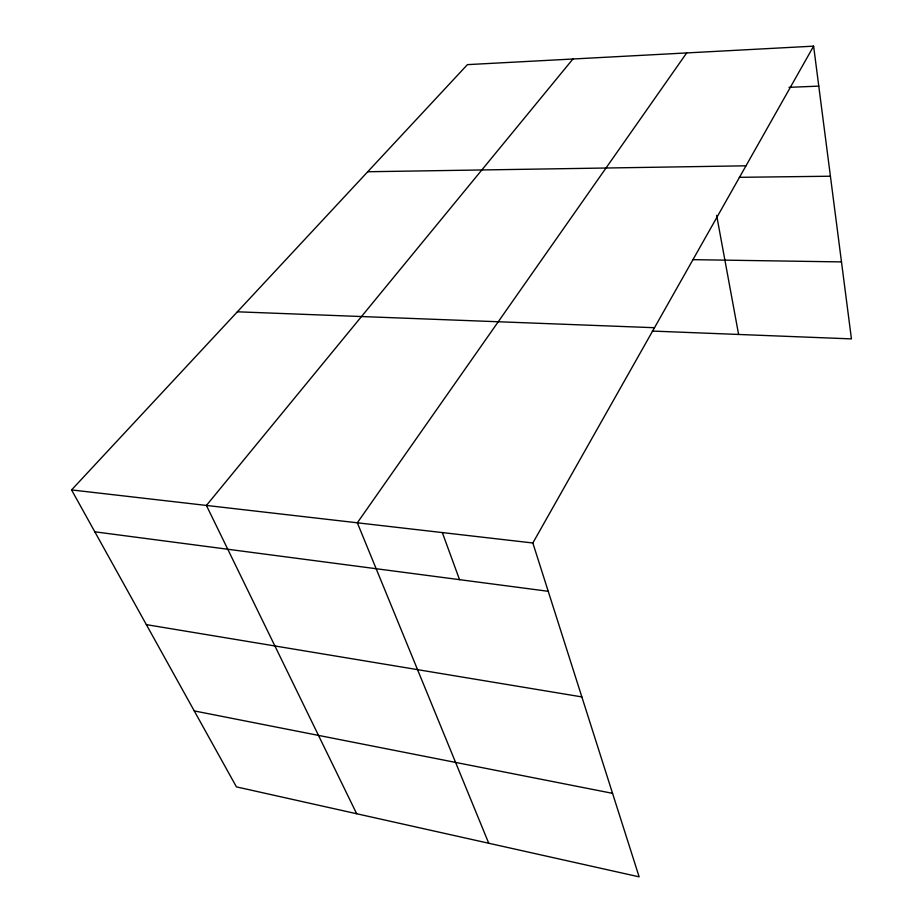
<?xml version="1.0" encoding="UTF-8"?>
<svg xmlns="http://www.w3.org/2000/svg" width="923" height="923" viewBox="0 0 923 923"><rect width="100%" height="100%" fill="white"/><g stroke="black" fill="none" stroke-linecap="round" stroke-linejoin="round"><path stroke-width="1.38" d="M532.848 542.989L813.613 46.15L467.43 64.633L71.567 489.928L236.426 786.881L639.143 876.85L532.848 542.989L71.567 489.928M686.677 52.934L357.328 522.799L488.74 843.253M572.918 59.003L206.417 505.446L356.67 813.74M789.003 87.339L818.77 86.127M367.735 171.747L745.98 165.817M739.277 177.32L830.423 176.224M693.185 259.663L841.488 261.913M237.373 311.801L654.499 327.711M652.319 331.069L851.433 338.891L813.613 46.15M94.815 531.81L548.227 591.297M146.342 624.629L581.848 696.911M194.257 710.918L612.549 793.342M442.313 532.571L459.539 579.656M716.652 215.417L738.608 334.461"/></g></svg>
